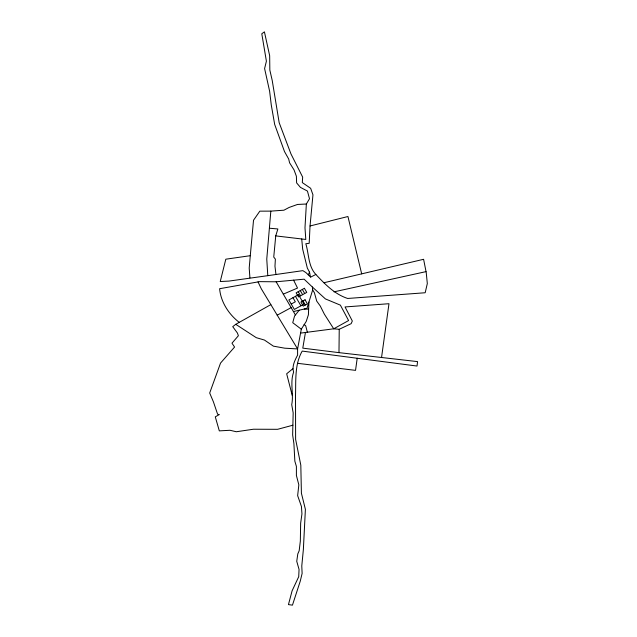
<?xml version="1.0" encoding="UTF-8"?>
<svg xmlns="http://www.w3.org/2000/svg" width="637" height="637" viewBox="0 0 637 637"><rect width="100%" height="100%" fill="white"/><g stroke="black" fill="none" stroke-linecap="round" stroke-linejoin="round"><path stroke-width="0.96" d="M308.929 302.018L308.404 314.797L306.222 321.438L301.309 329.21L297.59 348.925L297.606 355.072C294.947 360.216 291.706 366.243 293.625 372.143C289.755 382.733 293.904 394.104 291.722 404.63L293.163 412.848L292.646 434.936L293.904 443.631L294.851 461.188L296.396 466.427L296.396 475.425L298.833 484.861L297.646 495.65L301.428 506.447L301.946 513.892L300.656 523.152L300.338 541.076L299.167 550.774L297.798 553.895L296.746 561.316L299.056 569.438L298.721 576.692L292.096 590.825L288.45 604.601L292.455 605.15L300.226 581.255L302.121 573.451L301.779 565.943L303.363 549.548L305.394 509.321L301.405 493.221L300.815 465.185L295.616 439.379L295.512 395.426C295.99 380.623 294.525 364.388 302.209 351.091L417.028 366.052L417.553 361.609L338.98 352.635L339.234 329.289L351.154 323.668L352.325 321.008L345.047 306.946L388.984 303.714L381.547 357.492M275.94 274.499L274.969 266.226L275.375 259.14L273.743 257.069L275.741 235.889L305.8 239.456L304.988 227.783L306.357 204.007L309.502 198.728L307.44 191.076L300.433 187.374L296.619 182.899L296.38 176.234L294.031 169.888L289.58 162.793L288.688 159.027L284.492 151.55L274.674 124.422L271.266 104.93L269.634 91.306L264.602 68.549L266.401 61.2L261.791 33.769L264.419 31.85L269.666 55.722L269.833 70.062L272.206 80.381L279.165 122.678L290.99 153.987L302.663 177.126L302.312 182.588L310.657 188.313L312.958 194.842L310.036 225.976L309.184 243.31L305.816 243.732C308.961 253.892 308.133 266.306 315.856 274.459C325.053 284.245 334.552 294.143 347.651 298.466L425.182 292.749L427.316 283.561L426.241 272.668L423.605 259.299L323.938 282.74M270.829 211.126L266.768 259.084L267.787 275.67L228.906 281.092L220.243 281.514L225.817 259.195L250.277 255.692L253.526 220.227L259.824 211.158L270.829 211.126L283.919 210.202L289.15 207.439L297.479 204.461L306.357 204.007M250.277 255.692L249.202 268.089L249.919 277.907M357.206 358.257L355.542 370.368L297.503 363.305M305.442 332.482L302.782 348.144L338.98 352.635M275.741 235.889L277.867 228.962L269.586 228.237M239.249 322.354C228.81 314.447 220.72 301.842 219.614 288.712L259.546 281.642L276.147 281.785L304.128 279.189L312.361 287.008L312.679 289.931L306.954 308.388L293.426 311.565M308.3 274.842L309.502 272.134L307.329 268.05L302.686 249.218L301.715 238.939M299.247 310.195L294.557 316.024L292.733 322.688L301.309 329.21M292.877 368.704L286.666 373.784L292.232 395.434M270.829 304.629L235.746 324.321L232.728 326.67L237.402 333L238.397 335.715L231.972 343.2L234.575 347.038L220.537 363.082L209.684 393.021L213.451 401.931L217.631 414.297L219.359 414.528L215.282 416.853L219.311 430.875L230.021 430.278L236.303 431.751L253.438 429.227L277.589 429.314L292.877 425.205M291.228 304.048L295.337 301.779L292.972 297.702M277.183 315.188L291.149 307.639M315.856 274.459L310.514 277.206L309.502 272.134M276.147 281.785L283.306 294.135L297.527 288.059L293.609 280.161M310.036 225.976L347.945 216.524L361.681 273.862M333.987 291.85L426.034 271.625M267.787 275.67L302.854 270.645L305.879 272.572L310.45 276.864M300.815 333.079L333.716 328.811L339.234 329.289M304.223 309.033L308.555 309.168M235.746 324.321L256.273 337.674L264.443 340.047L273.408 346.154L284.763 348.192L297.59 348.925L261.345 288.88L258.033 281.904M304.112 324.599L305.656 325.634L307.368 332.227M312.361 287.008L325.403 298.912L340.389 305.147L348.59 320.554L333.716 328.811L324.376 314.184L320.26 305.991L316.724 301.102L314.415 292.765L312.679 289.931M283.306 294.135L295.369 314.893M298.204 291.714L300.568 295.799M302.989 300.927L305.338 305.004M295.441 296.332L300.927 305.808M302.328 289.421L304.693 293.522M300.266 290.568L302.631 294.66M304.398 288.282L296.141 292.853L298.506 296.938L306.763 292.375L304.398 288.282M298.474 294.652L288.864 299.971L294.35 309.431L303.96 304.136L298.474 294.652M305.043 299.788L300.927 302.065L303.284 306.134L307.4 303.873L305.043 299.788"/></g></svg>
